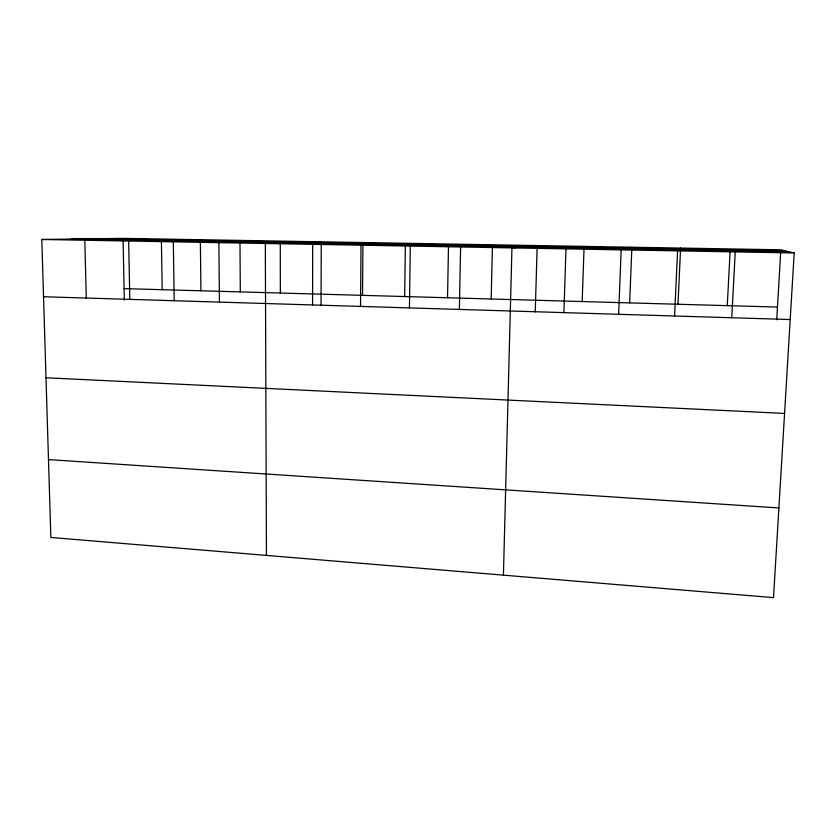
<?xml version="1.0" encoding="UTF-8"?>
<svg xmlns="http://www.w3.org/2000/svg" width="836" height="836" viewBox="0 0 836 836"><rect width="100%" height="100%" fill="white"/><g stroke="black" fill="none" stroke-linecap="round" stroke-linejoin="round"><path stroke-width="1.25" d="M312.57 304.952L312.695 244.331M321.045 305.736L321.243 243.088M360.525 306.415L361.016 245.199M362.521 295.348L362.928 245.115M404.666 296.54L405.335 245.878M409.452 307.909L410.309 246.077M447.542 297.741L448.483 246.589M459.372 309.435L460.615 246.986M491.181 298.974L492.404 247.372M503.418 575.147L511.956 247.905L537.182 245.565M535.249 311.891L537.109 248.167M563.903 312.622L565.972 248.877M582.18 301.545L584.103 246.38M618.64 314.294L621.169 249.859M629.644 302.883L631.891 247.216M674.579 315.998L677.578 250.873M677.996 304.252L680.598 248.062M727.268 305.642L730.1 251.5M731.761 317.743L735.241 251.908M776.738 319.78L780.667 252.409M794.2 252.963L773.509 597.635L50.85 537.464L41.8 239.472L123.038 238.364L780.824 249.807L794.2 252.963L41.8 239.472M321.254 241.813L265.336 243.475L266.433 555.418M98.543 238.699L784.795 250.748M71.029 239.075L789.32 251.814M124.083 288.619L777.48 307.063M43.535 296.738L790.208 319.53M46.001 377.757L784.565 413.423M48.488 459.591L778.891 507.954M84.812 240.235L86.275 298.044M123.101 240.946L124.313 300.114M128.65 241.029L129.82 299.372M161.411 241.635L162.184 289.695M173.334 241.823L174.191 300.73M200.347 239.713L200.922 290.782M218.886 242.649L219.429 302.11M239.963 240.402L240.308 291.9M280.269 243.694L280.353 293.028"/></g></svg>
